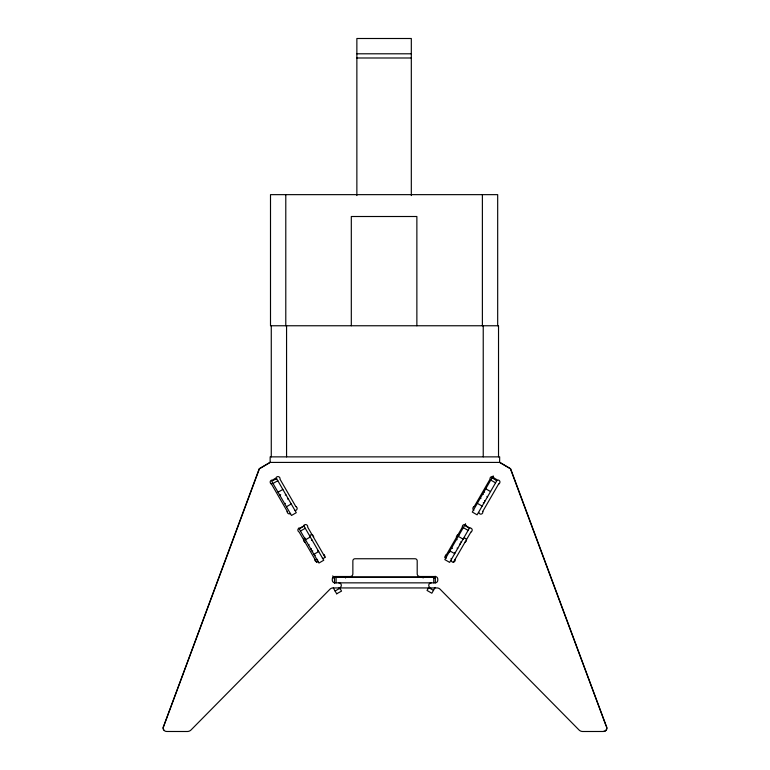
<?xml version="1.0" encoding="UTF-8"?>
<svg xmlns="http://www.w3.org/2000/svg" width="770" height="770" viewBox="0 0 770 770"><rect width="100%" height="100%" fill="white"/><g stroke="black" fill="none" stroke-linecap="round" stroke-linejoin="round"><path stroke-width="1.16" d="M163.779 729.989A3.657 3.657 0 0 1 163.269 727.159L259.211 468.747L270.029 462.414M163.375 727.159L259.442 468.747L270.145 462.414L499.913 462.414L510.616 468.747L606.683 727.159A3.436 3.436 0 0 1 603.314 731.481L582.746 731.5A5.303 5.303 0 0 1 578.973 729.922L440.084 589.204A4.235 4.235 0 0 0 437.071 587.943L431.296 587.943A2.541 2.541 0 0 1 428.746 585.393A2.541 2.541 0 0 1 431.296 582.851M444.81 557.547L462.423 527.084M434.03 578.328L435.223 576.268M465.561 523.716L444.839 559.617L449.642 562.389L469.777 527.517M493.195 475.86L472.299 512.05L477.102 514.832L496.852 480.624L492.04 477.852M435.175 587.452L431.835 593.227L427.032 590.455L428.678 587.597L433.491 590.378M453.309 562.456L470.922 531.983A1.02 1.02 0 0 0 471.336 531.829M482.771 511.396L498.604 484.012A1.02 1.02 0 0 0 499.018 483.858M275.997 478.95L276.594 478.603M273.003 483.483L277.816 480.711M278.037 492.203L282.85 489.431M279.78 495.216L280.684 494.696M285.266 495.014L285.872 494.667M287.614 499.066L288.211 498.719M284.688 503.715L285.285 503.368M286.43 506.747L291.243 503.975M299.183 528.826L303.986 526.054M300.464 531.05L305.267 528.268M309.569 537.113L310.175 536.767M305.498 539.76L310.3 536.988M311.455 540.376L312.062 540.03M308.539 545.025L309.136 544.679M310.878 549.087L311.475 548.74M312.158 551.301L312.764 550.954M317.577 550.964L318.174 550.617M313.891 554.304L318.693 551.532M314.651 555.613L315.248 555.266M316.99 559.675L317.596 559.328M335.085 591.014L339.897 588.241L341.543 591.1L336.673 593.766M339.358 588.703L339.955 588.357M356.866 53.794L411.315 53.794M356.866 57.991L411.315 57.991M435.127 577.028L334.931 577.028A2.907 2.907 0 0 0 333.092 577.683M334.546 577.298L435.339 577.298L435.339 582.851L334.555 582.851M338.964 587.943L428.697 587.943M496.188 480.393L496.785 480.74M490.76 480.066L495.572 482.848M485.726 488.786L490.538 491.558M483.993 491.799L484.59 492.146M482.703 494.022L483.31 494.369M486.909 496.448L487.516 496.794M480.365 498.084L480.961 498.431M484.571 500.51L485.167 500.856M483.291 502.723L483.887 503.079M477.333 503.33L482.145 506.102M466.36 526.025L469.864 528.047A2.031 2.031 0 0 1 471.298 531.762M464.589 525.409L469.392 528.182M463.299 527.633L468.112 530.405M462.606 538.548L463.203 538.894M458.275 536.344L463.078 539.125M456.514 539.385L457.12 539.731M460.72 541.82L461.317 542.167M459.44 544.034L460.036 544.38M457.091 548.096L457.698 548.442M451.605 547.884L452.51 548.404M454.608 552.408L455.205 552.754M449.873 550.887L454.685 553.659M449.122 552.196L449.719 552.542M450.979 558.683L451.586 559.03M428.62 587.712L429.217 588.059M325.238 557.547L307.634 527.084A1.049 1.049 0 0 0 307.702 526.641A2.079 2.079 0 0 0 305.632 524.562A1.973 1.973 0 0 0 303.659 526.016L300.185 528.047A2.031 2.031 0 0 0 298.76 531.762A1.02 1.02 0 0 0 299.135 531.993L316.749 562.456M303.601 525.39L323.737 560.252L318.934 563.034L298.798 528.162M332.756 575.883L334.536 578.973M333.304 587.924L336.74 593.872M287.277 511.396L271.454 484.012A1.02 1.02 0 0 1 271.04 483.858M606.144 726.043L510.394 468.747L499.605 462.414L499.672 456.87L270.145 456.87L270.145 462.414M498.527 456.87L498.527 325.758L270.501 325.758L270.501 194.646L497.68 194.646L497.68 325.758M483.233 325.758L483.233 456.87M482.386 194.646L482.386 325.758M434.848 577.298L434.848 577.991M433.751 577.298L433.751 582.851M423.105 577.298L423.105 577.991M416.868 325.758L416.868 216.505L351.312 216.505L351.312 325.758M411.315 195.551L411.315 38.5L356.866 38.5L356.866 195.551M345.586 577.298L345.586 577.991M336.095 577.298L336.095 582.851M334.498 577.298L334.507 582.851M286.565 325.758L286.565 456.87M285.786 194.646L285.786 325.758M271.271 325.758L271.271 456.87M163.288 727.14A3.436 3.436 0 0 0 166.744 731.481L187.303 731.5A5.303 5.303 0 0 0 191.076 729.922L329.974 589.204A4.235 4.235 0 0 1 332.986 587.943L338.762 587.943A2.541 2.541 0 0 0 341.312 585.393A2.541 2.541 0 0 0 338.762 582.851M606.712 727.111A3.321 3.321 0 0 1 603.324 731.452M498.979 483.781A2.031 2.031 0 0 0 497.545 480.037L494.032 478.045A1.973 1.973 0 0 0 492.088 476.611A2.079 2.079 0 0 0 490.009 478.671A1.049 1.049 0 0 0 490.095 479.104L474.281 506.487A1.059 1.059 0 0 0 473.877 506.641M482.78 511.386A1.011 1.011 0 0 1 482.848 511.829A2.031 2.031 0 0 1 478.815 512.454M473.897 510.26A2.031 2.031 0 0 1 473.906 506.708M313.005 535.362A2.079 2.079 0 0 0 311.532 534.746A1.973 1.973 0 0 0 309.559 536.199M313.525 536.257A2.079 2.079 0 0 1 313.611 536.825A1.049 1.049 0 0 1 313.534 537.268M305.026 542.176A1.02 1.02 0 0 1 304.612 542.013M304.208 541.618A2.031 2.031 0 0 1 303.852 541.137M303.611 540.126A2.031 2.031 0 0 1 305.276 538.172M296.181 506.641A1.059 1.059 0 0 0 295.767 506.477L279.953 479.104A1.049 1.049 0 0 0 280.039 478.671A2.079 2.079 0 0 0 277.951 476.592A1.973 1.973 0 0 0 275.997 478.035L272.522 480.066A2.031 2.031 0 0 0 271.079 483.781M296.142 506.708A2.031 2.031 0 0 1 294.698 510.462M290.627 513.417A2.031 2.031 0 0 1 287.287 511.829M287.191 511.829A1.011 1.011 0 0 1 287.258 511.386M459.305 534.9A1.973 1.973 0 0 0 458.525 534.775A2.079 2.079 0 0 0 457.053 535.362M456.523 536.257A2.079 2.079 0 0 0 456.446 536.825A1.049 1.049 0 0 0 456.523 537.268M466.206 541.137A2.031 2.031 0 0 1 465.85 541.618M463.964 538.192A2.031 2.031 0 0 1 466.447 540.126M465.436 542.013A1.02 1.02 0 0 1 465.022 542.176M435.127 582.851A2.647 2.647 0 0 0 437.774 580.205L437.774 579.146A2.647 2.647 0 0 0 435.127 576.509L419.842 576.509A2.647 2.647 0 0 1 417.196 573.862L417.196 560.868A2.118 2.118 0 0 0 415.078 558.75L354.97 558.75A2.118 2.118 0 0 0 352.862 560.868L352.862 573.862A2.647 2.647 0 0 1 350.215 576.509L334.931 576.509A2.647 2.647 0 0 0 332.284 579.146L332.284 580.205A2.647 2.647 0 0 0 334.931 582.851M323.448 554.458A1.059 1.059 0 0 1 323.862 554.621M323.824 554.689A2.031 2.031 0 0 1 322.38 558.443M318.414 561.272A2.031 2.031 0 0 1 314.949 559.809M314.872 559.809A1.011 1.011 0 0 1 314.94 559.366M466.389 526.016A1.973 1.973 0 0 0 464.425 524.591A2.079 2.079 0 0 0 462.347 526.641A1.049 1.049 0 0 0 462.414 527.084M455.118 559.366A1.011 1.011 0 0 1 455.186 559.809A2.031 2.031 0 0 1 451.133 560.435M446.234 558.231A2.031 2.031 0 0 1 446.234 554.689A1.059 1.059 0 0 1 446.61 554.458M276.536 478.497L271.723 481.269L291.474 515.476L296.277 512.695L276.536 478.497"/></g></svg>
